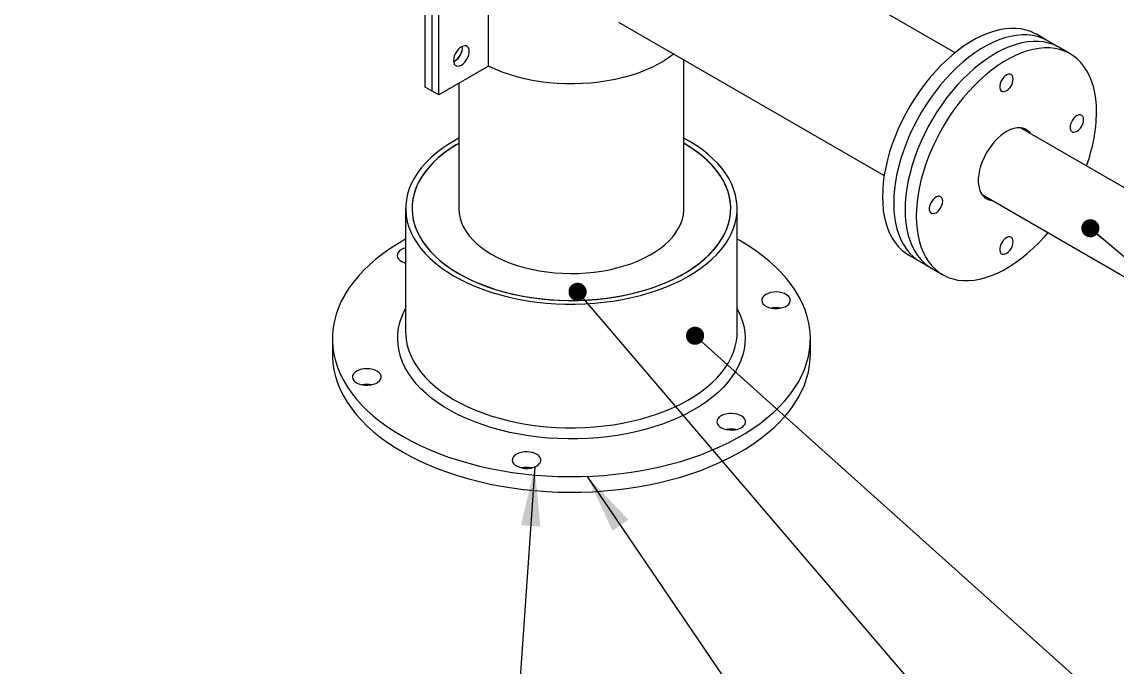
# Model space of a CAD drawing. Header units: millimetres. Extents: x 122 to 2816, y -707 to 556.
# Drawn here: x 2609.55 to 2643.91, y 138.82 to 159.05 of the extents above; entities that cross this region are included whole.
import ezdxf

# ---------------------------------------------------------------- set-up
doc = ezdxf.new("R2010")
doc.units = ezdxf.units.MM
doc.dimstyles.new('SLDDIMSTYLE0', dxfattribs={"dimtxt": 2.5, "dimasz": 1.852083, "dimexe": 0, "dimexo": 0.625, "dimgap": 0, "dimtad": 1, "dimdec": 0, "dimrnd": 1e-09, "dimtxsty": 'Standard', "dimsah": 1, "dimcen": 2.5, "dimazin": 3, "dimtfac": 1.852083, "dimtdec": 0, "dimtmove": 0, "dimatfit": 3, "dimfrac": 2})
doc.dimstyles.new('SLDDIMSTYLE1', dxfattribs={"dimtxt": 2.5, "dimasz": 0.569872, "dimexe": 0, "dimexo": 0.625, "dimgap": 0, "dimtad": 1, "dimdec": 0, "dimrnd": 1e-09, "dimtxsty": 'Standard', "dimblk1": 'DOT', "dimblk2": 'DOT', "dimsah": 1, "dimcen": 2.5, "dimazin": 3, "dimtfac": 0.569872, "dimtdec": 0, "dimtmove": 0, "dimatfit": 3, "dimldrblk": 'DOT', "dimfrac": 2})

# ---------------------------------------------------------------- blocks, each defined once
blk = doc.blocks.new('_Dot')
at = {"color": 0, "linetype": 'ByBlock', "lineweight": -2}
blk.add_line((-0.5, 0), (-1, 0), dxfattribs=at)
at = {"color": 0, "linetype": 'ByBlock', "const_width": 0.5}
blk.add_lwpolyline([(-0.25, 0, 1), (0.25, 0, 1)], format="xyb", close=True, dxfattribs=at)

msp = doc.modelspace()

# ---------------------------------------------------------------- linework, layer by layer
at = {"color": 7, "linetype": 'Continuous', "lineweight": 25}
for p, q in [((2624.192546, 157.664913), (2624.192546, 163.788969)), ((2622.204646, 157.007167), (2622.204646, 163.131224)), ((2622.416778, 156.884706), (2622.416778, 163.008762)), ((2638.826423, 158.087344), (2630.487188, 162.901482)), ((2622.62891, 156.762245), (2622.62891, 162.886301)), ((2628.264868, 159.051894), (2636.604103, 154.237757)), ((2641.731655, 158.462613), (2641.378101, 158.666715)), ((2642.085208, 158.258511), (2641.731655, 158.462613)), ((2642.438762, 158.054409), (2642.085208, 158.258511)), ((2623.123885, 157.823662), (2623.090762, 157.807111)), ((2630.320966, 153.202718), (2630.320966, 157.864935)), ((2624.192546, 157.664913), (2622.62891, 156.762245)), ((2623.255966, 157.124236), (2623.255966, 153.202718)), ((2622.416778, 156.884706), (2622.204646, 157.007167)), ((2622.62891, 156.762245), (2622.416778, 156.884706)), ((2647.981169, 151.630432), (2640.881023, 155.729259)), ((2639.673621, 153.637751), (2647.176466, 149.30645)), ((2621.588466, 153.202718), (2621.588466, 149.324149)), ((2631.988466, 149.324149), (2631.988466, 153.202718)), ((2637.378427, 151.738325), (2637.73198, 151.534223)), ((2637.73198, 151.534223), (2638.085533, 151.330121)), ((2638.085533, 151.330121), (2638.439087, 151.126018)), ((2619.288466, 149.120014), (2619.288466, 148.630089)), ((2634.288466, 148.630089), (2634.288466, 149.120014))]:
    msp.add_line(p, q, dxfattribs=at)
at = {"color": 7, "linetype": 'Continuous', "lineweight": 25, "flags": 128}
for points in [[(2641.378101, 158.666715), (2641.344565, 158.685437), (2641.204375, 158.750924), (2641.05603, 158.800564), (2640.900191, 158.834133), (2640.737554, 158.851483), (2640.568847, 158.852536), (2640.394823, 158.837287), (2640.216258, 158.805804), (2640.03395, 158.758228), (2639.848714, 158.694772), (2639.661377, 158.615718), (2639.472776, 158.52142), (2639.283752, 158.412299), (2639.095151, 158.288842), (2638.907814, 158.151601), (2638.722578, 158.001189), (2638.54027, 157.838277), (2638.361705, 157.663593), (2638.187681, 157.477918), (2638.018974, 157.28208), (2637.856337, 157.076954), (2637.700498, 156.863457), (2637.552153, 156.642541), (2637.411963, 156.415194), (2637.280555, 156.182431), (2637.158516, 155.945291), (2637.046391, 155.704834), (2636.944681, 155.462134), (2636.85384, 155.218273), (2636.774273, 154.974343), (2636.706336, 154.731432), (2636.650333, 154.490624), (2636.606514, 154.252997), (2636.575074, 154.01961), (2636.556153, 153.791506), (2636.549837, 153.569704), (2636.556153, 153.355194), (2636.575074, 153.148936), (2636.606514, 152.951849), (2636.650333, 152.764814), (2636.706336, 152.588666), (2636.774273, 152.424193), (2636.85384, 152.272128), (2636.944681, 152.133151), (2637.046391, 152.007883), (2637.158516, 151.896883), (2637.280555, 151.800646), (2637.378427, 151.738325)], [(2641.731655, 158.462613), (2641.698119, 158.481335), (2641.557929, 158.546822), (2641.409583, 158.596462), (2641.253744, 158.630031), (2641.091108, 158.647381), (2640.922401, 158.648434), (2640.748376, 158.633185), (2640.569811, 158.601702), (2640.387504, 158.554126), (2640.202268, 158.49067), (2640.014931, 158.411616), (2639.826329, 158.317318), (2639.637306, 158.208197), (2639.448704, 158.08474), (2639.261367, 157.947499), (2639.076131, 157.797087), (2638.893823, 157.634175), (2638.715259, 157.459491), (2638.541234, 157.273816), (2638.372527, 157.077978), (2638.209891, 156.872852), (2638.054052, 156.659355), (2637.905706, 156.438439), (2637.765516, 156.211092), (2637.634108, 155.978329), (2637.51207, 155.741189), (2637.399945, 155.500732), (2637.298234, 155.258031), (2637.207393, 155.014171), (2637.127826, 154.770241), (2637.05989, 154.52733), (2637.003887, 154.286522), (2636.960067, 154.048895), (2636.928627, 153.815508), (2636.909706, 153.587404), (2636.90339, 153.365602), (2636.909706, 153.151092), (2636.928627, 152.944834), (2636.960067, 152.747747), (2637.003887, 152.560712), (2637.05989, 152.384564), (2637.127826, 152.220091), (2637.207393, 152.068026), (2637.298234, 151.929049), (2637.399945, 151.803781), (2637.51207, 151.692781), (2637.634108, 151.596544), (2637.73198, 151.534223)], [(2641.731655, 158.462613), (2641.698119, 158.481335), (2641.557929, 158.546822), (2641.409583, 158.596462), (2641.253744, 158.630031), (2641.091108, 158.647381), (2640.922401, 158.648434), (2640.748376, 158.633185), (2640.569811, 158.601702), (2640.387504, 158.554126), (2640.202268, 158.49067), (2640.014931, 158.411616), (2639.826329, 158.317318), (2639.637306, 158.208197), (2639.448704, 158.08474), (2639.261367, 157.947499), (2639.076131, 157.797087), (2638.893823, 157.634175), (2638.715259, 157.459491), (2638.541234, 157.273816), (2638.372527, 157.077978), (2638.209891, 156.872852), (2638.054052, 156.659355), (2637.905706, 156.438439), (2637.765516, 156.211092), (2637.634108, 155.978329), (2637.51207, 155.741189), (2637.399945, 155.500732), (2637.298234, 155.258031), (2637.207393, 155.014171), (2637.127826, 154.770241), (2637.05989, 154.52733), (2637.003887, 154.286522), (2636.960067, 154.048895), (2636.928627, 153.815508), (2636.909706, 153.587404), (2636.90339, 153.365602), (2636.909706, 153.151092), (2636.928627, 152.944834), (2636.960067, 152.747747), (2637.003887, 152.560712), (2637.05989, 152.384564), (2637.127826, 152.220091), (2637.207393, 152.068026), (2637.298234, 151.929049), (2637.399945, 151.803781), (2637.51207, 151.692781), (2637.634108, 151.596544), (2637.73198, 151.534223)], [(2642.085208, 158.258511), (2642.051672, 158.277233), (2641.911482, 158.34272), (2641.763136, 158.39236), (2641.607298, 158.425929), (2641.444661, 158.443279), (2641.275954, 158.444332), (2641.101929, 158.429083), (2640.923365, 158.3976), (2640.741057, 158.350024), (2640.555821, 158.286568), (2640.368484, 158.207514), (2640.179883, 158.113216), (2639.990859, 158.004095), (2639.802257, 157.880638), (2639.61492, 157.743397), (2639.429684, 157.592985), (2639.247377, 157.430073), (2639.068812, 157.255389), (2638.894787, 157.069714), (2638.72608, 156.873876), (2638.563444, 156.66875), (2638.407605, 156.455253), (2638.259259, 156.234337), (2638.11907, 156.00699), (2637.987662, 155.774227), (2637.865623, 155.537087), (2637.753498, 155.29663), (2637.651788, 155.053929), (2637.560946, 154.810069), (2637.48138, 154.566139), (2637.413443, 154.323228), (2637.35744, 154.08242), (2637.313621, 153.844793), (2637.28218, 153.611406), (2637.26326, 153.383302), (2637.256944, 153.1615), (2637.26326, 152.94699), (2637.28218, 152.740732), (2637.313621, 152.543645), (2637.35744, 152.35661), (2637.413443, 152.180462), (2637.48138, 152.015989), (2637.560946, 151.863924), (2637.651788, 151.724947), (2637.753498, 151.599679), (2637.865623, 151.488678), (2637.987662, 151.392442), (2638.085533, 151.330121)], [(2642.085208, 158.258511), (2642.051672, 158.277233), (2641.911482, 158.34272), (2641.763136, 158.39236), (2641.607298, 158.425929), (2641.444661, 158.443279), (2641.275954, 158.444332), (2641.101929, 158.429083), (2640.923365, 158.3976), (2640.741057, 158.350024), (2640.555821, 158.286568), (2640.368484, 158.207514), (2640.179883, 158.113216), (2639.990859, 158.004095), (2639.802257, 157.880638), (2639.61492, 157.743397), (2639.429684, 157.592985), (2639.247377, 157.430073), (2639.068812, 157.255389), (2638.894787, 157.069714), (2638.72608, 156.873876), (2638.563444, 156.66875), (2638.407605, 156.455253), (2638.259259, 156.234337), (2638.11907, 156.00699), (2637.987662, 155.774227), (2637.865623, 155.537087), (2637.753498, 155.29663), (2637.651788, 155.053929), (2637.560946, 154.810069), (2637.48138, 154.566139), (2637.413443, 154.323228), (2637.35744, 154.08242), (2637.313621, 153.844793), (2637.28218, 153.611406), (2637.26326, 153.383302), (2637.256944, 153.1615), (2637.26326, 152.94699), (2637.28218, 152.740732), (2637.313621, 152.543645), (2637.35744, 152.35661), (2637.413443, 152.180462), (2637.48138, 152.015989), (2637.560946, 151.863924), (2637.651788, 151.724947), (2637.753498, 151.599679), (2637.865623, 151.488678), (2637.987662, 151.392442), (2638.085533, 151.330121)], [(2623.08853, 157.844118), (2623.094735, 157.784106), (2623.113039, 157.734268), (2623.142524, 157.697102), (2623.181711, 157.674472), (2623.228636, 157.667513), (2623.280946, 157.676574), (2623.336017, 157.701201), (2623.391088, 157.740158), (2623.443398, 157.791492), (2623.490323, 157.85263), (2623.52951, 157.920505), (2623.558995, 157.991713), (2623.577299, 158.062685), (2623.583504, 158.129861), (2623.577299, 158.189873), (2623.558995, 158.239712), (2623.52951, 158.276878), (2623.490323, 158.299508), (2623.443398, 158.306467), (2623.391088, 158.297406), (2623.336017, 158.272779), (2623.280946, 158.233822), (2623.228636, 158.182488), (2623.181711, 158.12135), (2623.142524, 158.053475), (2623.113039, 157.982266), (2623.094735, 157.911295), (2623.08853, 157.844118)], [(2643.267351, 156.22303), (2643.261035, 156.43754), (2643.242115, 156.643798), (2643.210674, 156.840885), (2643.166855, 157.02792), (2643.110852, 157.204068), (2643.042915, 157.368541), (2642.963349, 157.520606), (2642.872507, 157.659583), (2642.770797, 157.784851), (2642.658672, 157.895851), (2642.536633, 157.992088), (2642.405225, 158.073131), (2642.265035, 158.138618), (2642.11669, 158.188258), (2641.960851, 158.221827), (2641.798215, 158.239177), (2641.629507, 158.24023), (2641.455483, 158.224981), (2641.276918, 158.193498), (2641.094611, 158.145922), (2640.909375, 158.082466), (2640.722038, 158.003412), (2640.533436, 157.909114), (2640.344412, 157.799993), (2640.155811, 157.676536), (2639.968474, 157.539295), (2639.783238, 157.388883), (2639.60093, 157.225971), (2639.422365, 157.051287), (2639.248341, 156.865612), (2639.079634, 156.669774), (2638.916997, 156.464648), (2638.761158, 156.251151), (2638.612813, 156.030235), (2638.472623, 155.802888), (2638.341215, 155.570125), (2638.219176, 155.332985), (2638.107051, 155.092528), (2638.005341, 154.849827), (2637.9145, 154.605967), (2637.834933, 154.362037), (2637.766996, 154.119126), (2637.710993, 153.878318), (2637.667174, 153.640691), (2637.635734, 153.407303), (2637.616813, 153.1792), (2637.610497, 152.957398), (2637.616813, 152.742888), (2637.635734, 152.53663), (2637.667174, 152.339543), (2637.710993, 152.152508), (2637.766996, 151.97636), (2637.834933, 151.811887), (2637.9145, 151.659822), (2638.005341, 151.520845), (2638.107051, 151.395577), (2638.219176, 151.284576), (2638.341215, 151.18834), (2638.472623, 151.107297), (2638.612813, 151.04181), (2638.761158, 150.99217), (2638.916997, 150.958601), (2639.079634, 150.941251), (2639.248341, 150.940198), (2639.422365, 150.955447), (2639.60093, 150.98693), (2639.783238, 151.034506), (2639.968474, 151.097962), (2640.155811, 151.177016), (2640.344412, 151.271314), (2640.533436, 151.380435), (2640.722038, 151.503892), (2640.909375, 151.641133), (2641.094611, 151.791545), (2641.276918, 151.954457), (2641.455483, 152.129141), (2641.629507, 152.314816), (2641.742073, 152.443659)], [(2630.000989, 158.049653), (2629.870812, 157.952627), (2629.696527, 157.837665), (2629.509401, 157.72964), (2629.31026, 157.629027), (2629.099984, 157.536271), (2628.879502, 157.451782), (2628.649786, 157.375933), (2628.411852, 157.309058), (2628.16675, 157.251453), (2627.915561, 157.203373), (2627.659396, 157.165029), (2627.399385, 157.136591), (2627.136677, 157.118184), (2626.872431, 157.10989), (2626.607814, 157.111746), (2626.343995, 157.123743), (2626.082138, 157.145828), (2625.823401, 157.177903), (2625.568924, 157.219828), (2625.319833, 157.271416), (2625.077227, 157.332441), (2624.842176, 157.402632), (2624.61572, 157.48168), (2624.398857, 157.569236), (2624.192546, 157.664913)], [(2640.651056, 157.264365), (2640.644392, 157.321437), (2640.624817, 157.367229), (2640.593562, 157.398863), (2640.55259, 157.41435), (2640.504477, 157.41272), (2640.452244, 157.394072), (2640.399175, 157.35958), (2640.348603, 157.311411), (2640.303706, 157.252591), (2640.267306, 157.186816), (2640.241689, 157.118219), (2640.228465, 157.05111), (2640.228465, 156.989706), (2640.241689, 156.937866), (2640.267306, 156.898846), (2640.303706, 156.875098), (2640.348603, 156.868114), (2640.399175, 156.878334), (2640.452244, 156.905115), (2640.504477, 156.946774), (2640.55259, 157.000694), (2640.593562, 157.063486), (2640.624817, 157.131206), (2640.644392, 157.199598), (2640.651056, 157.264365)], [(2642.860765, 155.988313), (2642.8541, 156.045385), (2642.834526, 156.091177), (2642.80327, 156.12281), (2642.762299, 156.138298), (2642.714185, 156.136667), (2642.661953, 156.11802), (2642.608883, 156.083528), (2642.558311, 156.035359), (2642.513415, 155.976539), (2642.477014, 155.910764), (2642.451397, 155.842167), (2642.438174, 155.775058), (2642.438174, 155.713654), (2642.451397, 155.661813), (2642.477014, 155.622793), (2642.513415, 155.599045), (2642.558311, 155.592062), (2642.608883, 155.602281), (2642.661953, 155.629062), (2642.714185, 155.670721), (2642.762299, 155.724641), (2642.80327, 155.787434), (2642.834526, 155.855154), (2642.8541, 155.923546), (2642.860765, 155.988313)], [(2641.204227, 155.542677), (2641.172022, 155.58362), (2641.108476, 155.643058), (2641.03553, 155.687716), (2640.95421, 155.716968), (2640.865656, 155.730403), (2640.771112, 155.727832), (2640.671905, 155.709291), (2640.569427, 155.675041), (2640.465117, 155.625562), (2640.360439, 155.56155), (2640.256863, 155.483901), (2640.155843, 155.393708), (2640.058797, 155.292235), (2639.967087, 155.180907), (2639.882, 155.061288), (2639.804731, 154.935055), (2639.736365, 154.803982), (2639.677862, 154.669908), (2639.630042, 154.534715), (2639.593577, 154.400301), (2639.568979, 154.268553), (2639.556593, 154.14132), (2639.556593, 154.02039), (2639.568979, 153.907458), (2639.593577, 153.80411), (2639.630042, 153.711798), (2639.677862, 153.631817), (2639.736365, 153.565289), (2639.804731, 153.513149), (2639.882, 153.476129), (2639.967087, 153.454748), (2639.996825, 153.451169)], [(2623.255966, 155.405616), (2623.13402, 155.338294), (2622.925106, 155.212015), (2622.729265, 155.078937), (2622.547158, 154.93951), (2622.379403, 154.794207), (2622.226566, 154.643519), (2622.089166, 154.487955), (2621.967666, 154.328042), (2621.862479, 154.164322), (2621.773959, 153.997348), (2621.702407, 153.827685), (2621.648065, 153.655908), (2621.611116, 153.482597), (2621.591686, 153.308339), (2621.589839, 153.133723), (2621.605584, 152.959342), (2621.638865, 152.785783), (2621.689572, 152.613636), (2621.757531, 152.443481), (2621.842513, 152.275896), (2621.944231, 152.111447), (2622.06234, 151.95069), (2622.196441, 151.79417), (2622.34608, 151.642415), (2622.510751, 151.495941), (2622.689896, 151.355241), (2622.882909, 151.220793), (2623.089138, 151.093051), (2623.307883, 150.972448)], [(2623.307883, 150.972448), (2623.538406, 150.859391), (2623.779927, 150.754263), (2624.031627, 150.65742), (2624.292655, 150.569189), (2624.562128, 150.489869), (2624.839135, 150.419729), (2625.122738, 150.359006), (2625.411976, 150.307905), (2625.705873, 150.266598), (2626.003432, 150.235227), (2626.303648, 150.213897), (2626.605505, 150.20268), (2626.90798, 150.201614), (2627.210051, 150.210704), (2627.510696, 150.229917), (2627.808896, 150.259189), (2628.103644, 150.298421), (2628.393942, 150.34748), (2628.678807, 150.406201), (2628.957276, 150.474384), (2629.228407, 150.551798), (2629.491281, 150.638183), (2629.74501, 150.733245), (2629.988735, 150.836664), (2630.221632, 150.948088), (2630.442911, 151.067141), (2630.651825, 151.19342), (2630.847667, 151.326498), (2631.029774, 151.465925), (2631.197529, 151.611228), (2631.350365, 151.761917), (2631.487766, 151.91748), (2631.609265, 152.077393), (2631.714453, 152.241113), (2631.802972, 152.408087), (2631.874524, 152.57775), (2631.928867, 152.749527), (2631.965816, 152.922838), (2631.985246, 153.097096), (2631.987092, 153.271712), (2631.971348, 153.446094), (2631.938066, 153.619652), (2631.88736, 153.7918), (2631.819401, 153.961954), (2631.734418, 154.129539), (2631.6327, 154.293989), (2631.514591, 154.454745), (2631.38049, 154.611266), (2631.230851, 154.76302), (2631.066181, 154.909494), (2630.887036, 155.050194), (2630.694022, 155.184642), (2630.487794, 155.312384), (2630.320966, 155.405616)], [(2623.255966, 155.245488), (2623.174503, 155.197434), (2622.976154, 155.070338), (2622.791197, 154.936681), (2622.620279, 154.796933), (2622.464003, 154.651586), (2622.322917, 154.50115), (2622.197516, 154.346152), (2622.088241, 154.187139), (2621.995475, 154.024667), (2621.919546, 153.859309), (2621.860718, 153.691644), (2621.819199, 153.522262), (2621.795136, 153.351757), (2621.788611, 153.180729), (2621.799648, 153.009778), (2621.828209, 152.839505), (2621.874193, 152.670508), (2621.937439, 152.50338), (2622.017724, 152.338709), (2622.114766, 152.177072), (2622.228225, 152.019038), (2622.357702, 151.865162), (2622.502742, 151.715984), (2622.662836, 151.572028), (2622.837421, 151.4338), (2623.025885, 151.301785), (2623.227564, 151.176447), (2623.441752, 151.058227)], [(2623.255966, 155.245488), (2623.149715, 155.182359), (2622.952957, 155.054441), (2622.769671, 154.920019), (2622.600502, 154.779565), (2622.446043, 154.633572), (2622.306836, 154.482553), (2622.183372, 154.327038), (2622.076083, 154.167574), (2621.985347, 154.004722), (2621.911482, 153.839052), (2621.854747, 153.671147), (2621.815342, 153.501596), (2621.793406, 153.330996), (2621.789015, 153.159946), (2621.802184, 152.989045), (2621.832868, 152.818895), (2621.880959, 152.650093), (2621.946288, 152.483232), (2622.028625, 152.318899), (2622.127681, 152.15767), (2622.243108, 152.000112), (2622.374501, 151.846778), (2622.521398, 151.698206), (2622.683284, 151.55492), (2622.859589, 151.417421), (2623.049694, 151.286193), (2623.252932, 151.161697)], [(2623.252932, 151.161697), (2623.468588, 151.044371), (2623.695906, 150.934625), (2623.934087, 150.832846), (2624.182293, 150.739392), (2624.439654, 150.65459), (2624.705265, 150.578738), (2624.978194, 150.512104), (2625.257481, 150.45492), (2625.542146, 150.407388), (2625.831188, 150.369674), (2626.123593, 150.341912), (2626.418334, 150.324199), (2626.714374, 150.316596), (2627.010675, 150.319131), (2627.306195, 150.331795), (2627.599897, 150.354542), (2627.890748, 150.387295), (2628.177728, 150.429936), (2628.459828, 150.482317), (2628.736057, 150.544254), (2629.005445, 150.615528), (2629.267046, 150.69589), (2629.519941, 150.785057), (2629.763241, 150.882717), (2629.996093, 150.988525), (2630.217677, 151.102111), (2630.427217, 151.223076), (2630.623975, 151.350994), (2630.80726, 151.485416), (2630.97643, 151.62587), (2631.130889, 151.771864), (2631.270095, 151.922883), (2631.393559, 152.078397), (2631.500848, 152.237861), (2631.591585, 152.400714), (2631.66545, 152.566383), (2631.722184, 152.734288), (2631.761589, 152.903839), (2631.783526, 153.074439), (2631.787917, 153.24549), (2631.774747, 153.41639), (2631.744063, 153.58654), (2631.695972, 153.755342), (2631.630644, 153.922203), (2631.548307, 154.086536), (2631.449251, 154.247765), (2631.333823, 154.405324), (2631.202431, 154.558658), (2631.055533, 154.707229), (2630.893648, 154.850516), (2630.717343, 154.988014), (2630.527238, 155.119242), (2630.324, 155.243738), (2630.320966, 155.245488)], [(2623.441752, 151.058227), (2623.667695, 150.94754), (2623.9046, 150.844773), (2624.151634, 150.75029), (2624.407931, 150.66442), (2624.672589, 150.587466), (2624.944679, 150.519699), (2625.223246, 150.461355), (2625.50731, 150.412641), (2625.795875, 150.373727), (2626.087926, 150.34475), (2626.382438, 150.325812), (2626.678376, 150.316979), (2626.9747, 150.318282), (2627.270371, 150.329717), (2627.564349, 150.351243), (2627.855601, 150.382785), (2628.143105, 150.424233), (2628.425851, 150.47544), (2628.702846, 150.536226), (2628.973116, 150.606379), (2629.235713, 150.685652), (2629.489713, 150.773765), (2629.734225, 150.870411), (2629.968391, 150.975249), (2630.191386, 151.087911), (2630.402429, 151.208001), (2630.600777, 151.335098), (2630.785735, 151.468755), (2630.956652, 151.608502), (2631.112928, 151.753849), (2631.254015, 151.904286), (2631.379416, 152.059283), (2631.488691, 152.218296), (2631.581456, 152.380768), (2631.657386, 152.546126), (2631.716213, 152.713791), (2631.757732, 152.883173), (2631.781796, 153.053678), (2631.788321, 153.224706), (2631.777283, 153.395657), (2631.748722, 153.56593), (2631.702738, 153.734927), (2631.639493, 153.902055), (2631.559208, 154.066727), (2631.462165, 154.228363), (2631.348707, 154.386397), (2631.21923, 154.540274), (2631.07419, 154.689452), (2630.914096, 154.833408), (2630.73951, 154.971636), (2630.551047, 155.10365), (2630.349367, 155.228988), (2630.320966, 155.245488)], [(2638.441348, 153.437037), (2638.434683, 153.49411), (2638.415108, 153.539901), (2638.383853, 153.571535), (2638.342882, 153.587023), (2638.294768, 153.585392), (2638.242535, 153.566745), (2638.189466, 153.532253), (2638.138894, 153.484083), (2638.093997, 153.425263), (2638.057597, 153.359488), (2638.03198, 153.290891), (2638.018756, 153.223783), (2638.018756, 153.162379), (2638.03198, 153.110538), (2638.057597, 153.071518), (2638.093997, 153.04777), (2638.138894, 153.040786), (2638.189466, 153.051006), (2638.242535, 153.077787), (2638.294768, 153.119446), (2638.342882, 153.173366), (2638.383853, 153.236158), (2638.415108, 153.303878), (2638.434683, 153.37227), (2638.441348, 153.437037)], [(2623.255966, 153.202718), (2623.256103, 153.184722), (2623.267101, 153.040924), (2623.295642, 152.897933), (2623.341585, 152.75646), (2623.404699, 152.61721), (2623.484671, 152.480877), (2623.581103, 152.348141), (2623.693513, 152.219662), (2623.821343, 152.09608), (2623.963954, 151.978012), (2624.120637, 151.866045), (2624.290611, 151.760737)], [(2624.290611, 151.760737), (2624.473029, 151.662613), (2624.666983, 151.572162), (2624.871505, 151.489834), (2625.085578, 151.41604), (2625.308135, 151.351146), (2625.538066, 151.295478), (2625.774227, 151.249311), (2626.015441, 151.212876), (2626.260506, 151.186354), (2626.508201, 151.169877), (2626.757293, 151.163528), (2627.00654, 151.167338), (2627.2547, 151.181289), (2627.500538, 151.20531), (2627.742828, 151.239282), (2627.980363, 151.283035), (2628.211961, 151.336353), (2628.436467, 151.398968), (2628.652762, 151.47057), (2628.85977, 151.550801), (2629.056459, 151.639263), (2629.241848, 151.735513), (2629.415015, 151.839072), (2629.575097, 151.949425), (2629.721295, 152.066023), (2629.852883, 152.188283), (2629.969204, 152.315596), (2630.069678, 152.44733), (2630.153806, 152.582827), (2630.221167, 152.721412), (2630.271427, 152.862395), (2630.304336, 153.005073), (2630.319728, 153.148736), (2630.320966, 153.202718)], [(2621.588466, 152.240039), (2621.339243, 152.094921), (2621.096636, 151.939464), (2620.867322, 151.777422), (2620.651837, 151.609174), (2620.450685, 151.435112), (2620.264335, 151.255644), (2620.093222, 151.071187), (2619.937746, 150.882173), (2619.798271, 150.689044), (2619.675121, 150.49225), (2619.568585, 150.292251), (2619.478911, 150.089515), (2619.406309, 149.884514), (2619.350949, 149.677727), (2619.312959, 149.469638), (2619.292428, 149.260733), (2619.289405, 149.051499), (2619.303896, 148.842424), (2619.335868, 148.633999), (2619.385246, 148.426708), (2619.451914, 148.221036), (2619.535717, 148.017464), (2619.636459, 147.816468), (2619.753905, 147.618515), (2619.887781, 147.42407), (2620.037773, 147.233585), (2620.203532, 147.047506), (2620.384671, 146.866268), (2620.580766, 146.690293), (2620.791359, 146.519993), (2621.015959, 146.355766), (2621.25404, 146.197995), (2621.505048, 146.047048), (2621.768395, 145.903278)], [(2621.768395, 145.903278), (2622.043467, 145.767021), (2622.329621, 145.638595), (2622.626189, 145.5183), (2622.932478, 145.406417), (2623.247773, 145.303208), (2623.571337, 145.208912), (2623.902415, 145.123752), (2624.240234, 145.047924), (2624.584004, 144.981608), (2624.932923, 144.924956), (2625.286175, 144.878103), (2625.642936, 144.841156), (2626.002373, 144.814203), (2626.363645, 144.797307), (2626.72591, 144.790506), (2627.088321, 144.793817), (2627.450031, 144.807233), (2627.810196, 144.830721), (2628.167976, 144.864226), (2628.522533, 144.907672), (2628.87304, 144.960955), (2629.218678, 145.023952), (2629.558641, 145.096516), (2629.892134, 145.178476), (2630.218378, 145.269643), (2630.536611, 145.369802), (2630.84609, 145.47872), (2631.146093, 145.596142), (2631.435918, 145.721795), (2631.714889, 145.855384), (2631.982354, 145.996597), (2632.237688, 146.145106), (2632.480296, 146.300563), (2632.709609, 146.462605), (2632.925094, 146.630853), (2633.126247, 146.804915), (2633.312597, 146.984383), (2633.48371, 147.16884), (2633.639185, 147.357854), (2633.778661, 147.550983), (2633.901811, 147.747777), (2634.008347, 147.947776), (2634.098021, 148.150512), (2634.170623, 148.355513), (2634.225983, 148.5623), (2634.263973, 148.770389), (2634.284503, 148.979294), (2634.287527, 149.188528), (2634.273035, 149.397603), (2634.241064, 149.606029), (2634.191686, 149.813319), (2634.125018, 150.018991), (2634.041215, 150.222563), (2633.940472, 150.42356), (2633.823026, 150.621512), (2633.689151, 150.815958), (2633.539158, 151.006442), (2633.373399, 151.192521), (2633.192261, 151.373759), (2632.996166, 151.549734), (2632.785573, 151.720034), (2632.560973, 151.884261), (2632.322891, 152.042032), (2632.071884, 152.192979), (2631.988466, 152.240039)], [(2640.651056, 152.160985), (2640.644392, 152.218057), (2640.624817, 152.263849), (2640.593562, 152.295482), (2640.55259, 152.31097), (2640.504477, 152.309339), (2640.452244, 152.290692), (2640.399175, 152.2562), (2640.348603, 152.208031), (2640.303706, 152.149211), (2640.267306, 152.083436), (2640.241689, 152.014839), (2640.228465, 151.94773), (2640.228465, 151.886326), (2640.241689, 151.834486), (2640.267306, 151.795465), (2640.303706, 151.771718), (2640.348603, 151.764734), (2640.399175, 151.774954), (2640.452244, 151.801734), (2640.504477, 151.843394), (2640.55259, 151.897313), (2640.593562, 151.960106), (2640.624817, 152.027826), (2640.644392, 152.096218), (2640.651056, 152.160985)], [(2621.588466, 151.965031), (2621.525369, 151.944944), (2621.454884, 151.91167), (2621.397444, 151.870886), (2621.3554, 151.824263), (2621.330475, 151.773707), (2621.323689, 151.721291), (2621.335319, 151.669158), (2621.364889, 151.619445), (2621.411189, 151.574185), (2621.472324, 151.535232)], [(2621.472324, 151.535232), (2621.545789, 151.504181), (2621.588466, 151.491441)], [(2632.907488, 150.130095), (2632.980954, 150.099044), (2633.063743, 150.077166), (2633.152467, 150.065356), (2633.243492, 150.064098), (2633.333093, 150.073444), (2633.417601, 150.09301), (2633.493556, 150.121997), (2633.557848, 150.159217), (2633.607847, 150.203146), (2633.641503, 150.251986), (2633.657441, 150.303737), (2633.655007, 150.356281), (2633.6343, 150.407467), (2633.596169, 150.455199), (2633.542175, 150.497522), (2633.474528, 150.532705), (2633.395998, 150.559306), (2633.309799, 150.576237), (2633.219461, 150.582805), (2633.128682, 150.57874), (2633.041179, 150.564209), (2632.960534, 150.539807), (2632.890048, 150.506533), (2632.832608, 150.46575), (2632.790565, 150.419126), (2632.76564, 150.368571), (2632.758853, 150.316154), (2632.770483, 150.264022), (2632.800054, 150.214308), (2632.846354, 150.169048), (2632.907488, 150.130095)], [(2631.988466, 150.061984), (2632.003301, 150.034244), (2632.085205, 149.86089), (2632.149833, 149.685118), (2632.196974, 149.507504), (2632.226472, 149.328626), (2632.238233, 149.149067), (2632.232219, 148.969413), (2632.208447, 148.790251), (2632.166997, 148.612164), (2632.108003, 148.435734), (2632.031658, 148.261536), (2631.938211, 148.090138), (2631.827966, 147.922099), (2631.701284, 147.757967), (2631.558577, 147.598278), (2631.400311, 147.443553), (2631.227002, 147.294296), (2631.039215, 147.150995), (2630.837564, 147.014115), (2630.622705, 146.884105), (2630.395339, 146.761388), (2630.156209, 146.646364), (2629.906094, 146.539409), (2629.64581, 146.440871), (2629.376205, 146.351072), (2629.09816, 146.270304), (2628.812581, 146.198832), (2628.520401, 146.136888), (2628.22257, 146.084674), (2627.920062, 146.042361), (2627.613863, 146.010087), (2627.304972, 145.987957), (2626.994396, 145.976042), (2626.683149, 145.974383), (2626.372244, 145.982984), (2626.062698, 146.001818), (2625.755519, 146.030822), (2625.451709, 146.069903), (2625.152259, 146.118932), (2624.858146, 146.17775), (2624.57033, 146.246166), (2624.289748, 146.323955), (2624.017317, 146.410865), (2623.753925, 146.506611), (2623.500431, 146.610881), (2623.257662, 146.723336), (2623.026409, 146.843608), (2622.807428, 146.971306), (2622.601432, 147.106012), (2622.409093, 147.247287), (2622.231038, 147.394671), (2622.067849, 147.547683), (2621.920058, 147.705823), (2621.788147, 147.868576), (2621.672545, 148.03541), (2621.573631, 148.205783), (2621.491726, 148.379138), (2621.427098, 148.554909), (2621.379958, 148.732523), (2621.350459, 148.911402), (2621.338698, 149.09096), (2621.344713, 149.270614), (2621.368484, 149.449776), (2621.409934, 149.627863), (2621.468928, 149.804293), (2621.545273, 149.978491), (2621.588466, 150.061984)], [(2621.588466, 149.324149), (2621.589839, 149.255155), (2621.605584, 149.080773), (2621.638865, 148.907214), (2621.689572, 148.735067), (2621.757531, 148.564912), (2621.842513, 148.397327), (2621.944231, 148.232878), (2622.06234, 148.072121), (2622.196441, 147.915601), (2622.34608, 147.763847), (2622.510751, 147.617372), (2622.689896, 147.476672), (2622.882909, 147.342224), (2623.089138, 147.214482), (2623.307883, 147.093879), (2623.538406, 146.980822), (2623.779927, 146.875694), (2624.031627, 146.778851), (2624.292655, 146.69062), (2624.562128, 146.611301), (2624.839135, 146.54116), (2625.122738, 146.480437), (2625.411976, 146.429336), (2625.705873, 146.38803), (2626.003432, 146.356658), (2626.303648, 146.335328), (2626.605505, 146.324111), (2626.90798, 146.323046), (2627.210051, 146.332135), (2627.510696, 146.351348), (2627.808896, 146.38062), (2628.103644, 146.419852), (2628.393942, 146.468911), (2628.678807, 146.527632), (2628.957276, 146.595815), (2629.228407, 146.67323), (2629.491281, 146.759614), (2629.74501, 146.854677), (2629.988735, 146.958095), (2630.221632, 147.069519), (2630.442911, 147.188572), (2630.651825, 147.314851), (2630.847667, 147.447929), (2631.029774, 147.587356), (2631.197529, 147.732659), (2631.350365, 147.883348), (2631.487766, 148.038912), (2631.609265, 148.198824), (2631.714453, 148.362544), (2631.802972, 148.529518), (2631.874524, 148.699181), (2631.928867, 148.870959), (2631.965816, 149.04427), (2631.985246, 149.218528), (2631.988466, 149.324149)], [(2619.288466, 148.630089), (2619.289405, 148.561574), (2619.303896, 148.3525), (2619.335868, 148.144074), (2619.385246, 147.936783), (2619.451914, 147.731112), (2619.535717, 147.52754), (2619.636459, 147.326543), (2619.753905, 147.128591), (2619.887781, 146.934145), (2620.037773, 146.743661), (2620.203532, 146.557582), (2620.384671, 146.376343), (2620.580766, 146.200369), (2620.791359, 146.030069), (2621.015959, 145.865842), (2621.25404, 145.70807), (2621.505048, 145.557123), (2621.768395, 145.413354)], [(2621.768395, 145.413354), (2622.043467, 145.277097), (2622.329621, 145.148671), (2622.626189, 145.028376), (2622.932478, 144.916493), (2623.247773, 144.813283), (2623.571337, 144.718988), (2623.902415, 144.633827), (2624.240234, 144.558), (2624.584004, 144.491683), (2624.932923, 144.435032), (2625.286175, 144.388178), (2625.642936, 144.351232), (2626.002373, 144.324279), (2626.363645, 144.307382), (2626.72591, 144.300582), (2627.088321, 144.303893), (2627.450031, 144.317308), (2627.810196, 144.340796), (2628.167976, 144.374302), (2628.522533, 144.417747), (2628.87304, 144.471031), (2629.218678, 144.534028), (2629.558641, 144.606591), (2629.892134, 144.688552), (2630.218378, 144.779718), (2630.536611, 144.879877), (2630.84609, 144.988795), (2631.146093, 145.106218), (2631.435918, 145.23187), (2631.714889, 145.365459), (2631.982354, 145.506673), (2632.237688, 145.655182), (2632.480296, 145.810638), (2632.709609, 145.97268), (2632.925094, 146.140928), (2633.126247, 146.31499), (2633.312597, 146.494459), (2633.48371, 146.678916), (2633.639185, 146.867929), (2633.778661, 147.061059), (2633.901811, 147.257852), (2634.008347, 147.457851), (2634.098021, 147.660588), (2634.170623, 147.865589), (2634.225983, 148.072375), (2634.263973, 148.280464), (2634.284503, 148.48937), (2634.288466, 148.630089)], [(2620.067035, 147.723924), (2620.1405, 147.692872), (2620.22329, 147.670994), (2620.312013, 147.659184), (2620.403039, 147.657926), (2620.492639, 147.667272), (2620.577147, 147.686839), (2620.653102, 147.715825), (2620.717395, 147.753045), (2620.767393, 147.796974), (2620.80105, 147.845814), (2620.816987, 147.897565), (2620.814553, 147.950109), (2620.793847, 148.001295), (2620.755716, 148.049027), (2620.701721, 148.09135), (2620.634074, 148.126533), (2620.555544, 148.153134), (2620.469345, 148.170065), (2620.379007, 148.176633), (2620.288229, 148.172568), (2620.200725, 148.158037), (2620.12008, 148.133635), (2620.049595, 148.100361), (2619.992155, 148.059578), (2619.950111, 148.012954), (2619.925186, 147.962399), (2619.9184, 147.909982), (2619.93003, 147.85785), (2619.9596, 147.808136), (2620.0059, 147.762876), (2620.067035, 147.723924)], [(2631.502199, 146.318787), (2631.575665, 146.287736), (2631.658454, 146.265857), (2631.747178, 146.254047), (2631.838203, 146.252789), (2631.927804, 146.262135), (2632.012312, 146.281702), (2632.088267, 146.310688), (2632.152559, 146.347908), (2632.202558, 146.391837), (2632.236214, 146.440677), (2632.252152, 146.492429), (2632.249718, 146.544973), (2632.229011, 146.596158), (2632.19088, 146.64389), (2632.136886, 146.686214), (2632.069239, 146.721396), (2631.990709, 146.747997), (2631.90451, 146.764928), (2631.814172, 146.771496), (2631.723393, 146.767431), (2631.63589, 146.7529), (2631.555245, 146.728499), (2631.484759, 146.695225), (2631.427319, 146.654441), (2631.385276, 146.607817), (2631.360351, 146.557262), (2631.353564, 146.504846), (2631.365195, 146.452713), (2631.394765, 146.402999), (2631.441065, 146.35774), (2631.502199, 146.318787)], [(2625.081973, 145.115701), (2625.155438, 145.08465), (2625.238227, 145.062771), (2625.326951, 145.050961), (2625.417976, 145.049704), (2625.507577, 145.059049), (2625.592085, 145.078616), (2625.66804, 145.107602), (2625.732333, 145.144822), (2625.782331, 145.188751), (2625.815988, 145.237591), (2625.831925, 145.289343), (2625.829491, 145.341887), (2625.808784, 145.393073), (2625.770653, 145.440804), (2625.716659, 145.483128), (2625.649012, 145.51831), (2625.570482, 145.544912), (2625.484283, 145.561843), (2625.393945, 145.56841), (2625.303166, 145.564345), (2625.215663, 145.549815), (2625.135018, 145.525413), (2625.064532, 145.492139), (2625.007092, 145.451355), (2624.965049, 145.404731), (2624.940124, 145.354176), (2624.933338, 145.30176), (2624.944968, 145.249627), (2624.974538, 145.199914), (2625.020838, 145.154654), (2625.081973, 145.115701)]]:
    msp.add_lwpolyline(points, dxfattribs=at)
at = {"color": 7, "linetype": 'Continuous', "lineweight": 25}
for centre, radius, start, end in [((2622.861097, 158.261155), 0.508824, 296.8311796, 3.1741969), ((2622.847525, 158.266632), 0.522109, 301.959161, 2.4915742), ((2638.123068, 156.317991), 5.145159, 339.7262952, 358.9424664), ((2633.208693, 149.331889), 0.761136, 78.6490904, 101.3509096), ((2620.368239, 146.925717), 0.761136, 78.6490904, 101.3509096), ((2631.803404, 145.52058), 0.761136, 78.6490904, 101.3509096), ((2625.383177, 144.317494), 0.761136, 78.6490904, 101.3509096)]:
    msp.add_arc(centre, radius, start, end, dxfattribs=at)

# ---------------------------------------------------------------- leaders
at = {"color": 7, "linetype": 'Continuous', "lineweight": 0}
for points, dimstyle in [([(2623.492315, 172.553368), (2590.645857, 150.994435)], 'SLDDIMSTYLE0'), ([(2643.072537, 152.582619), (2668.363837, 131.253649)], 'SLDDIMSTYLE1'), ([(2626.982801, 150.587966), (2657.409868, 114.975553)], 'SLDDIMSTYLE1'), ([(2630.668623, 149.21058), (2661.658583, 121.411832)], 'SLDDIMSTYLE1'), ([(2625.639067, 145.095015), (2623.150806, 109.076476)], 'SLDDIMSTYLE0'), ([(2627.287054, 144.799933), (2652.530907, 107.597741)], 'SLDDIMSTYLE0')]:
    msp.add_leader(points, dimstyle=dimstyle, dxfattribs=at)

doc.saveas('drawing.dxf')
